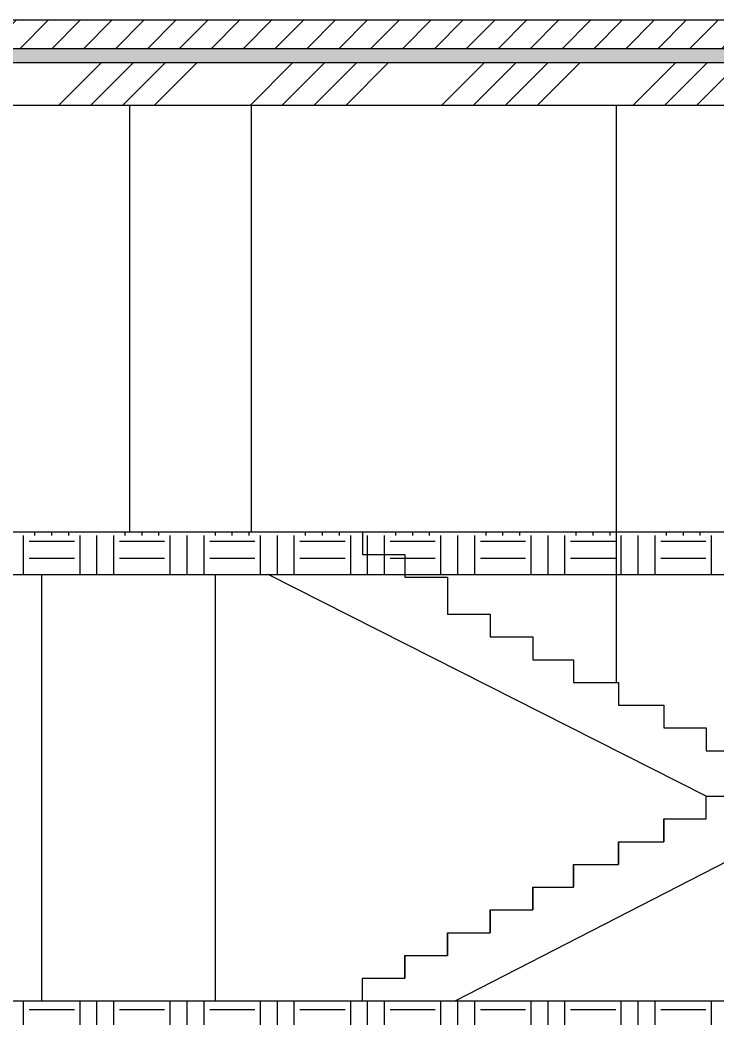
# Model space of a CAD drawing. Header units: millimetres. Extents: x 1251.1 to 1334.1, y 1577.6 to 1641.3.
# Drawn here: x 1306.39 to 1311.29, y 1597.4 to 1604.42 of the extents above; entities that cross this region are included whole.
import ezdxf

# ---------------------------------------------------------------- set-up
doc = ezdxf.new("R2010")
doc.units = ezdxf.units.MM
doc.layers.add('MURATURA', color=140, linetype='Continuous')

msp = doc.modelspace()

# ---------------------------------------------------------------- hatches: boundary and pattern name
at = {"layer": 'MURATURA', "linetype": 'ByBlock'}
h = msp.add_hatch(dxfattribs=at)
h.set_pattern_fill('ANSI31', color=170, scale=0.05)
h.set_pattern_definition([(45, (23.43321, 0), (-0.112253202, 0.112253202), [])])
h.paths.add_polyline_path([(1298.8611, 1604.4218), (1298.8611, 1604.2218), (1312.6623, 1604.2218), (1312.6645, 1604.4218)])
h = msp.add_hatch(color=256, dxfattribs=at)
h.dxf.hatch_style = 1
h.set_gradient(color1=(255, 255, 255), tint=1)
h.paths.add_polyline_path([(1298.8611, 1604.2218), (1298.8611, 1604.1218), (1312.6611, 1604.1218), (1312.6623, 1604.2218)])
h = msp.add_hatch(dxfattribs=at)
h.set_pattern_fill('ANSI34', color=170, scale=0.05)
h.set_pattern_definition([(45, (23.4332, 0), (-0.6735192, 0.6735192), []), (45, (23.6577, 0), (-0.6735192, 0.6735192), []), (45, (23.8822, 0), (-0.6735192, 0.6735192), []), (45, (24.1067, 0), (-0.6735192, 0.6735192), [])])
h.paths.add_polyline_path([(1299.5611, 1604.1218), (1299.5611, 1603.8218), (1303.7111, 1603.8218), (1307.1561, 1603.8218), (1311.9611, 1603.8218), (1311.9611, 1604.1218)])
h = msp.add_hatch(dxfattribs=at)
h.set_pattern_fill('EARTH', color=2, scale=0.05)
h.set_pattern_definition([(0, (23.4332, 0), (0.3175, 0.3175), [0.3175, -0.3175]), (0, (23.4332, 0.11906), (0.3175, 0.3175), [0.3175, -0.3175]), (0, (23.4332, 0.23813), (0.3175, 0.3175), [0.3175, -0.3175]), (90, (23.4729, 0.2778), (-0.3175, 0.3175), [0.3175, -0.3175]), (90, (23.59196, 0.2778), (-0.3175, 0.3175), [0.3175, -0.3175]), (90, (23.71103, 0.2778), (-0.3175, 0.3175), [0.3175, -0.3175])])
h.paths.add_polyline_path([(1312.2611, 1597.5218), (1311.9611, 1597.5218), (1306.5361, 1597.5218), (1304.3575, 1597.5218), (1302.2811, 1597.5218), (1299.5611, 1597.5218), (1299.2611, 1597.5218), (1299.2611, 1597.2218), (1299.5611, 1597.2218), (1311.9611, 1597.2218), (1312.2611, 1597.2218)])
h.paths.add_polyline_path([(1312.2611, 1600.8218), (1299.2611, 1600.8218), (1299.2611, 1600.5218), (1303.9612, 1600.5218), (1303.9612, 1600.3949), (1304.1112, 1600.3949), (1304.1112, 1600.5218), (1312.2611, 1600.5218)])

# ---------------------------------------------------------------- linework, layer by layer
for p, q in [((1298.8611, 1604.4218), (1312.6645, 1604.4218)), ((1298.8611, 1604.2218), (1312.6611, 1604.2218)), ((1298.8611, 1604.1218), (1312.6611, 1604.1218)), ((1298.8611, 1604.1218), (1312.6611, 1604.1218)), ((1303.7111, 1603.8218), (1307.1561, 1603.8218)), ((1303.7111, 1603.8218), (1307.1561, 1603.8218)), ((1307.1561, 1603.8218), (1307.1561, 1600.8218)), ((1307.1561, 1603.8218), (1312.2611, 1603.8218)), ((1308.0137, 1603.8218), (1308.0137, 1600.8218)), ((1308.0137, 1603.8218), (1310.5811, 1603.8218)), ((1310.5811, 1603.8218), (1310.5811, 1599.7618)), ((1299.2611, 1600.8218), (1312.2611, 1600.8218)), ((1299.5611, 1600.8218), (1308.7953, 1600.8218)), ((1308.7953, 1600.8218), (1308.7953, 1600.6618)), ((1308.7953, 1600.6618), (1309.0953, 1600.6618)), ((1309.0953, 1600.6618), (1309.0953, 1600.5018)), ((1309.0953, 1600.6618), (1309.0953, 1600.5018)), ((1305.7125, 1600.5218), (1307.7597, 1600.5218)), ((1306.5361, 1600.5218), (1306.5361, 1597.5218)), ((1306.5361, 1600.5218), (1311.9611, 1600.5218)), ((1307.7597, 1600.5218), (1307.7597, 1600.5218)), ((1307.7597, 1600.5218), (1307.7597, 1597.5218)), ((1311.2162, 1598.9618), (1308.1333, 1600.5218)), ((1309.0953, 1600.5018), (1309.3953, 1600.5018)), ((1309.3953, 1600.5018), (1309.3953, 1600.2418)), ((1309.3953, 1600.5018), (1309.3953, 1600.2418)), ((1309.3953, 1600.2418), (1309.3953, 1600.2418)), ((1309.3953, 1600.2418), (1309.6953, 1600.2418)), ((1309.6953, 1600.2418), (1309.6953, 1600.0818)), ((1309.6953, 1600.2418), (1309.6953, 1600.0818)), ((1309.6953, 1600.0818), (1309.6953, 1600.0818)), ((1309.6953, 1600.0818), (1309.9953, 1600.0818)), ((1309.9953, 1600.0818), (1309.9953, 1599.9218)), ((1309.9953, 1600.0818), (1309.9953, 1599.9218)), ((1309.9953, 1599.9218), (1310.2811, 1599.9218)), ((1310.2811, 1599.9218), (1310.2811, 1599.7618)), ((1310.2811, 1599.9218), (1310.2811, 1599.7618)), ((1310.2811, 1599.7618), (1310.2811, 1599.7618)), ((1310.2811, 1599.7618), (1310.5985, 1599.7618)), ((1310.5985, 1599.7618), (1310.5985, 1599.6018)), ((1310.5985, 1599.7618), (1310.5985, 1599.6018)), ((1310.5985, 1599.6018), (1310.9162, 1599.6018)), ((1310.9162, 1599.6018), (1310.9162, 1599.4418)), ((1310.9162, 1599.4418), (1311.2162, 1599.4418)), ((1310.9162, 1599.4418), (1311.2162, 1599.4418)), ((1311.2162, 1599.4418), (1311.2162, 1599.2818)), ((1311.2162, 1599.2818), (1311.5162, 1599.2818)), ((1311.2162, 1598.8018), (1311.2162, 1598.9618)), ((1311.2162, 1598.9618), (1311.9611, 1598.9618)), ((1311.9611, 1598.8115), (1309.4511, 1597.5218)), ((1310.9162, 1598.6418), (1310.9162, 1598.8018)), ((1310.9162, 1598.8018), (1311.2162, 1598.8018)), ((1310.9162, 1598.8018), (1310.9162, 1598.6418)), ((1310.5985, 1598.4818), (1310.5985, 1598.6418)), ((1310.5985, 1598.6418), (1310.9162, 1598.6418)), ((1310.5985, 1598.6418), (1310.5985, 1598.4818)), ((1310.9162, 1598.6418), (1310.9162, 1598.6418)), ((1310.2811, 1598.3218), (1310.2811, 1598.4818)), ((1310.2811, 1598.4818), (1310.5985, 1598.4818)), ((1310.2811, 1598.4818), (1310.2811, 1598.3218)), ((1309.9953, 1598.1618), (1309.9953, 1598.3218)), ((1309.9953, 1598.3218), (1310.2811, 1598.3218)), ((1309.9953, 1598.3218), (1309.9953, 1598.1618)), ((1309.6953, 1598.0018), (1309.6953, 1598.1618)), ((1309.6953, 1598.1618), (1309.9953, 1598.1618)), ((1309.6953, 1598.1618), (1309.6953, 1598.0018)), ((1309.3953, 1597.8418), (1309.3953, 1598.0018)), ((1309.3953, 1598.0018), (1309.6953, 1598.0018)), ((1309.3953, 1598.0018), (1309.3953, 1597.8418)), ((1309.0953, 1597.6818), (1309.0953, 1597.8418)), ((1309.0953, 1597.8418), (1309.3953, 1597.8418)), ((1309.0953, 1597.8418), (1309.0953, 1597.6818)), ((1308.7953, 1597.5218), (1308.7953, 1597.6818)), ((1308.7953, 1597.6818), (1309.0953, 1597.6818)), ((1304.3575, 1597.5218), (1306.5361, 1597.5218)), ((1306.5361, 1597.5218), (1312.2611, 1597.5218))]:
    msp.add_line(p, q, dxfattribs=at)

doc.saveas('drawing.dxf')
